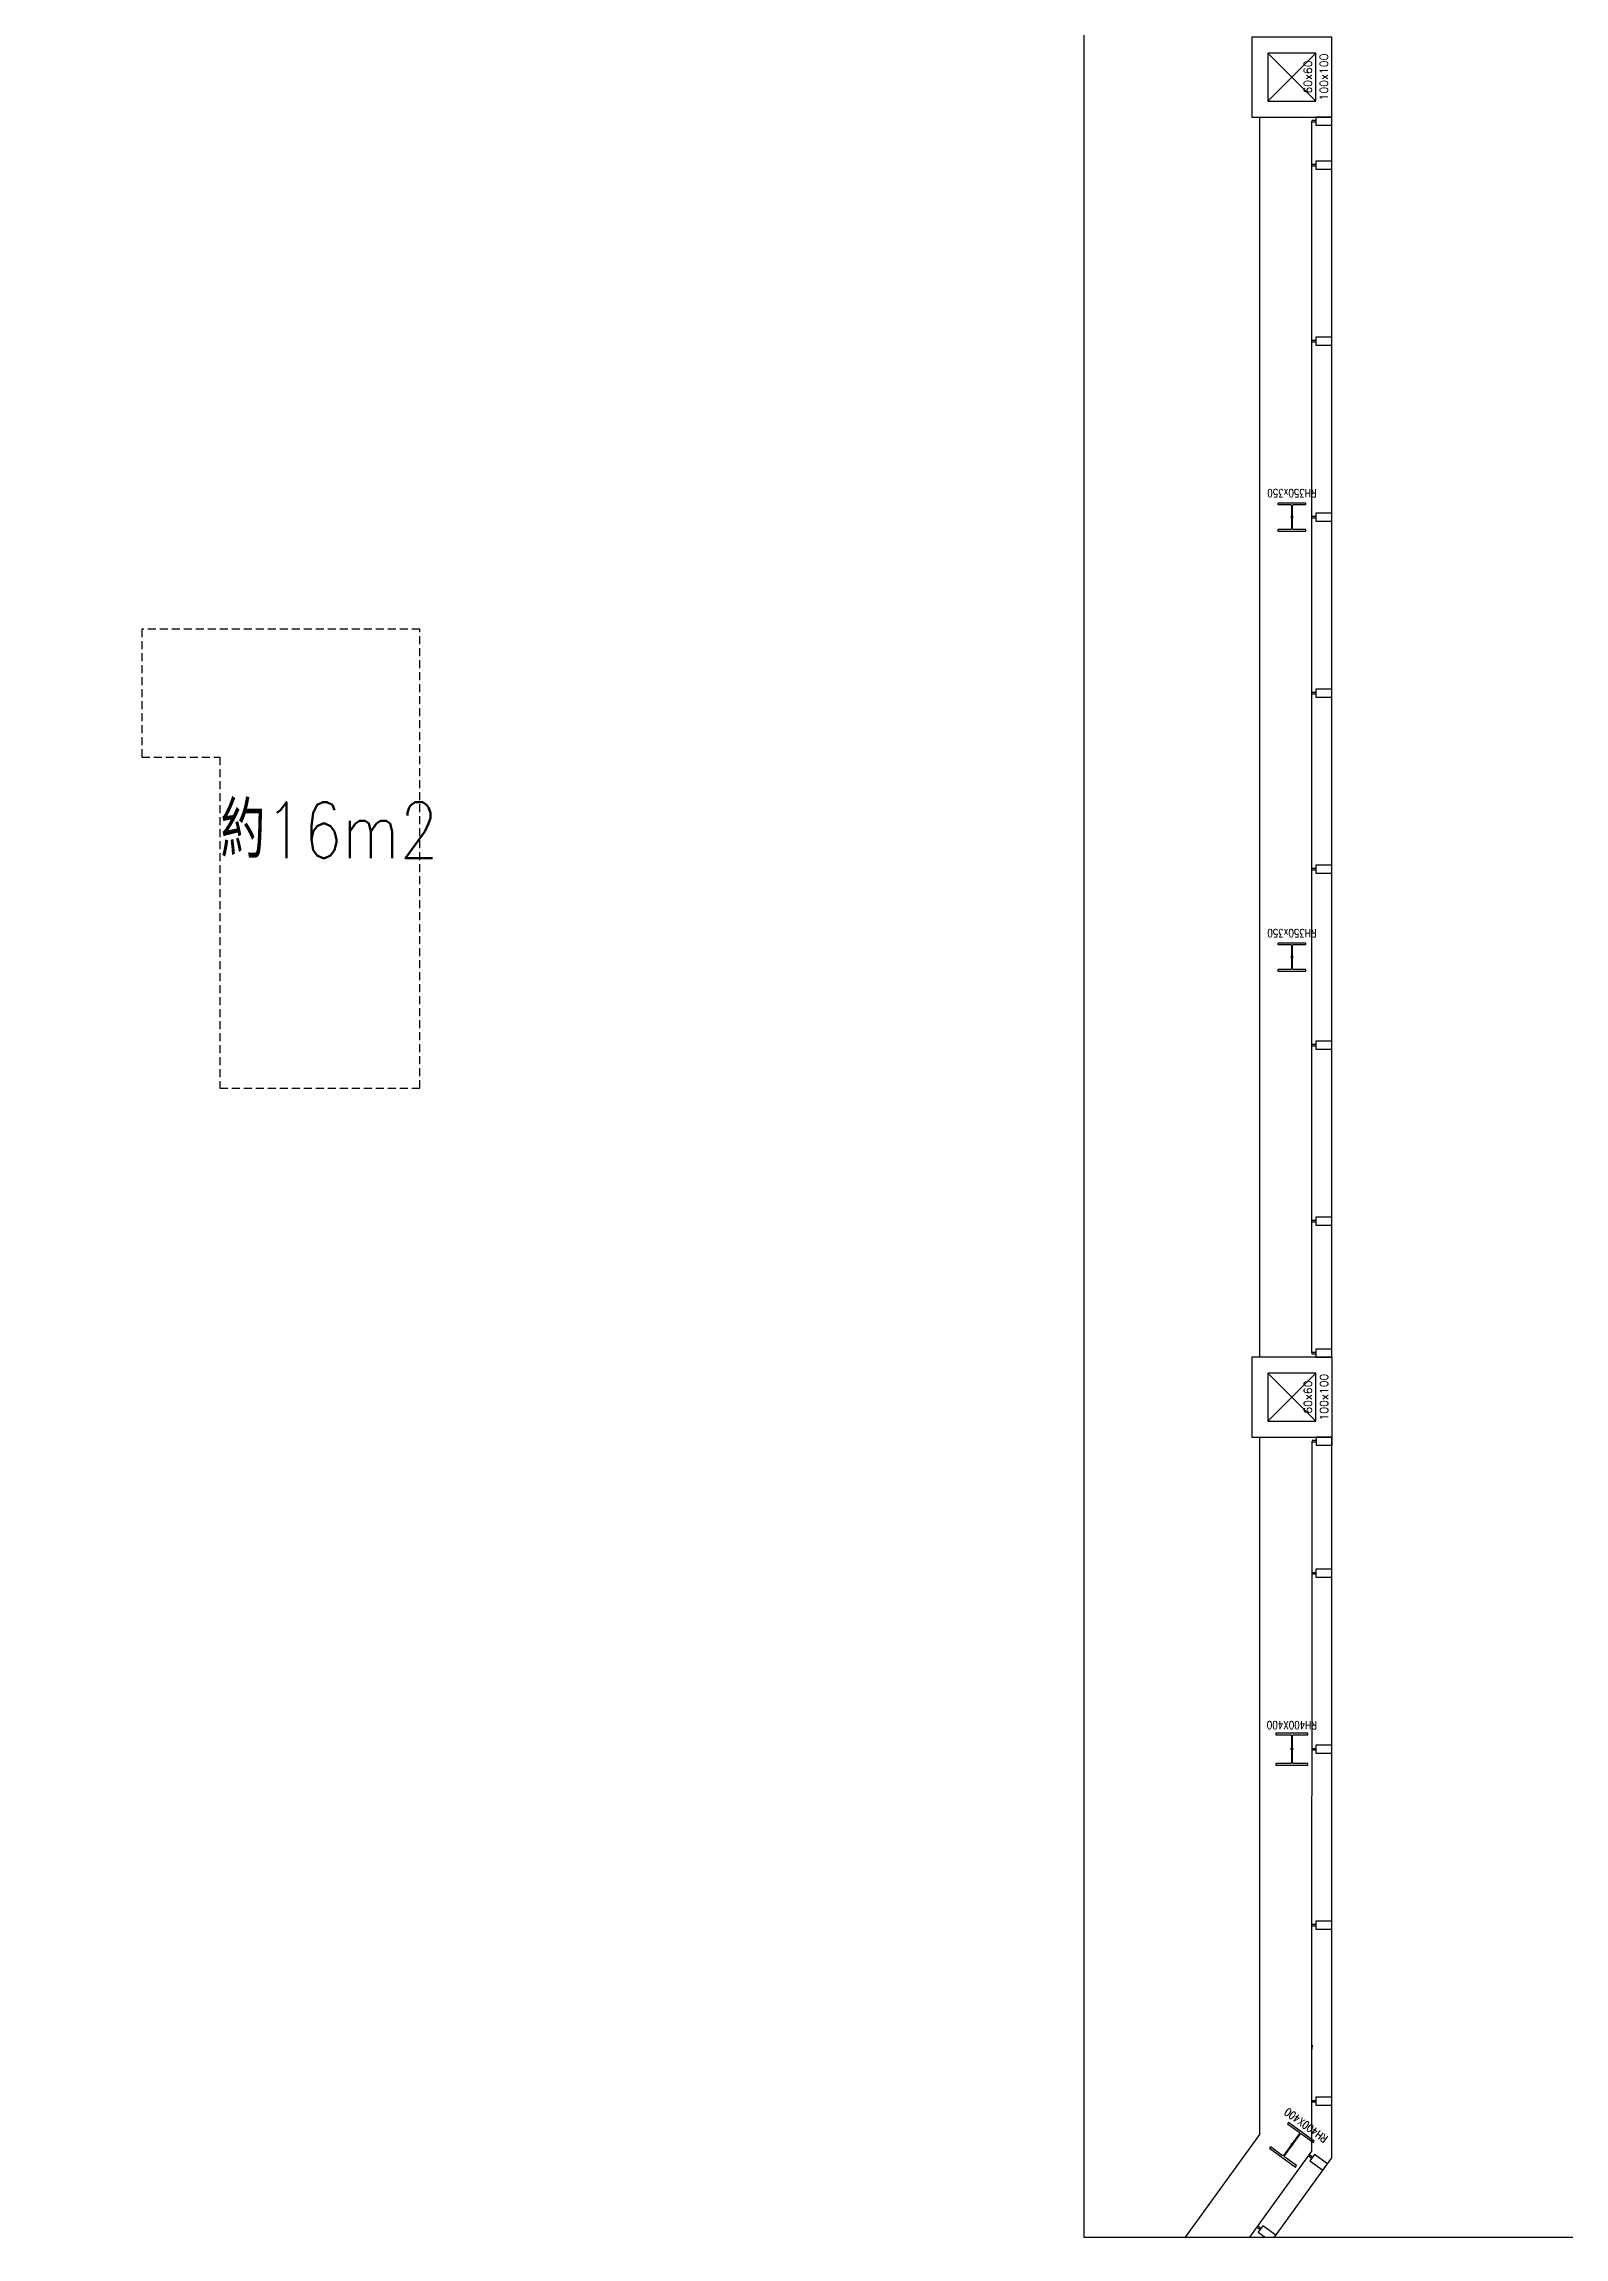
# Model space of a CAD drawing. Extents: x -8100 to 9725, y -5500 to 5149.
# Drawn here: x 5700 to 7600, y -5500 to -2758 of the extents above; entities that cross this region are included whole.
import ezdxf
from ezdxf.enums import TextEntityAlignment as Align
from ezdxf.xclip import XClip

# ---------------------------------------------------------------- set-up
doc = ezdxf.new("R2010")
doc.units = 0
doc.header["$LTSCALE"] = 50
doc.header["$XCLIPFRAME"] = 0
doc.linetypes.add('HIDDEN', pattern=[0.3, 0.2, -0.1])
doc.layers.add('AREA', color=2, linetype='HIDDEN', plot=False)
for name, color, linetype in [('INT', 4, 'Continuous'), ('XFa-20-FF1Stair$0$BLOCK', 7, 'Continuous'), ('XFa-20-FF1Stair$0$RDR1xFa-20$0$4', 4, 'Continuous'), ('XFa-20-FF1Stair$0$RDR1xFa-20$0$8', 8, 'Continuous'), ('XFa-20-FF1Stair$0$RDR1xFa-20$0$COL', 1, 'Continuous'), ('XFa-20-FF1Stair$0$RDR1xFa-20$0$COL-S', 2, 'Continuous'), ('XFa-20-FF1Stair$0$RDR1xFa-20$0$HR', 4, 'Continuous'), ('XFa-20-FF1Stair$0$RDR1xFa-20$0$WIN-S', 4, 'Continuous'), ('XREF', 7, 'Continuous')]:
    doc.layers.add(name, color=color, linetype=linetype)
doc.styles.add('CHINA', font='romans2.shx', dxfattribs={"bigfont": 'chineset.shx'})
doc.styles.add('XFa-20-FF1Stair$0$RDR1xFa-20$0$CHINA', font='simplex.shx', dxfattribs={"width": 0.75, "bigfont": 'chineset.shx'})
doc.styles.add('XFa-20-FF1Stair$0$RDR1xFa-20$0$DIM', font='simplex.shx', dxfattribs={"width": 0.8, "bigfont": 'chineset.shx'})

# ---------------------------------------------------------------- blocks, each defined once
blk = doc.blocks.new('XFa-20-FF1Stair$0$RDR1xFa-20$0$COL-1')
at = {"layer": 'Defpoints'}
for p, q in [((30, 30), (-30, -30)), ((-30, 30), (30, -30))]:
    blk.add_line(p, q, dxfattribs=at)
at = {"layer": 'XFa-20-FF1Stair$0$RDR1xFa-20$0$COL'}
blk.add_lwpolyline([(-50, -50), (50, -50), (50, 50), (-50, 50)], close=True, dxfattribs=at)
at = {"layer": 'XFa-20-FF1Stair$0$RDR1xFa-20$0$COL-S'}
blk.add_lwpolyline([(-30, -30), (30, -30), (30, 30), (-30, 30)], close=True, dxfattribs=at)
at = {"layer": 'Defpoints', "style": 'XFa-20-FF1Stair$0$RDR1xFa-20$0$CHINA'}
for s, p in [('60x60', (0, -20)), ('100x100', (0, -40))]:
    blk.add_text(s, height=10, dxfattribs=at).set_placement(p, align=Align.MIDDLE_CENTER)
blk = doc.blocks.new('XFa-20-FF1Stair$0$RDR1xFa-20$0$purlin')
at = {"layer": 'XFa-20-FF1Stair$0$RDR1xFa-20$0$WIN-S'}
for p, q in [((-1, 0), (-1, -5)), ((1, 0), (1, -5))]:
    blk.add_line(p, q, dxfattribs=at)
blk.add_lwpolyline([(-5, -25), (5, -25), (5, -5), (-5, -5)], close=True, dxfattribs=at)
blk = doc.blocks.new('XFa-20-FF1Stair$0$RDR1xFa-20$0$RH400x400')
at = {"layer": 'Defpoints'}
for p, q in [((-2, -20), (2, -20)), ((0, -22), (0, -18))]:
    blk.add_line(p, q, dxfattribs=at)
at = {"layer": 'XFa-20-FF1Stair$0$RDR1xFa-20$0$COL-S'}
blk.add_lwpolyline([(-20, -40), (20, -40), (20, -37.9), (1.95, -37.9, -0.4142136), (0.65, -36.6), (0.65, -3.4, -0.4142136), (1.95, -2.1), (20, -2.1), (20, 0), (-20, 0), (-20, -2.1), (-1.95, -2.1, -0.4142136), (-0.65, -3.4), (-0.65, -36.6, -0.4142136), (-1.95, -37.9), (-20, -37.9)], format="xyb", close=True, dxfattribs=at)
at = {"layer": 'Defpoints', "style": 'XFa-20-FF1Stair$0$RDR1xFa-20$0$DIM', "width": 0.8}
blk.add_text('RH400X400', height=10, dxfattribs=at).set_placement((0, -50), align=Align.MIDDLE_CENTER)
blk = doc.blocks.new('XFa-20-FF1Stair$0$RDR1xFa-20$0$RH350x350')
at = {"layer": 'Defpoints'}
for p, q in [((-2, 0), (2, 0)), ((0, -2), (0, 2))]:
    blk.add_line(p, q, dxfattribs=at)
at = {"layer": 'XFa-20-FF1Stair$0$RDR1xFa-20$0$COL-S'}
blk.add_lwpolyline([(-17.5, -17.5), (17.5, -17.5), (17.5, -15.6), (1.8, -15.6, -0.414214), (0.6, -14.4), (0.6, 14.4, -0.414214), (1.8, 15.6), (17.5, 15.6), (17.5, 17.5), (-17.5, 17.5), (-17.5, 15.6), (-1.8, 15.6, -0.414214), (-0.6, 14.4), (-0.6, -14.4, -0.414214), (-1.8, -15.6), (-17.5, -15.6)], format="xyb", close=True, dxfattribs=at)
at = {"layer": 'Defpoints', "style": 'XFa-20-FF1Stair$0$RDR1xFa-20$0$DIM', "width": 0.8}
blk.add_text('RH350x350', height=10, dxfattribs=at).set_placement((0, -30), align=Align.MIDDLE_CENTER)
blk = doc.blocks.new('XFa-20-FF1Stair$0$RDR1xFa-20')
at = {"layer": 'XFa-20-FF1Stair$0$RDR1xFa-20$0$4'}
for p, q in [((25322.4, 18849.6), (26578, 19758.3)), ((24535.3, 18280), (25241.3, 18790.9)), ((21850, 18280), (24535.3, 18280))]:
    blk.add_line(p, q, dxfattribs=at)
at = {"layer": 'XFa-20-FF1Stair$0$RDR1xFa-20$0$8'}
for p, q in [((25375.1, 18776.7), (26630.8, 19685.4)), ((24564.4, 18190), (25294.1, 18718)), ((21850, 18190), (24564.4, 18190))]:
    blk.add_line(p, q, dxfattribs=at)
at = {"layer": 'XFa-20-FF1Stair$0$RDR1xFa-20$0$HR'}
blk.add_line((24663.8, 18292.7), (24659.7, 18289.8), dxfattribs=at)
at = {"layer": 'XFa-20-FF1Stair$0$RDR1xFa-20$0$WIN-S'}
for p, q in [((25364.5, 18799.8), (26612.1, 19702.7)), ((24556.3, 18215), (25275.4, 18735.3)), ((21855, 18215), (24556.3, 18215))]:
    blk.add_line(p, q, dxfattribs=at)
at = {"layer": 'XFa-20-FF1Stair$0$RDR1xFa-20$0$COL', "rotation": 35.89191539938172}
for p in [(26642, 19755.2), (25305.3, 18787.8)]:
    blk.add_blockref('XFa-20-FF1Stair$0$RDR1xFa-20$0$COL-1', p, dxfattribs=at)
at = {"layer": 'XFa-20-FF1Stair$0$RDR1xFa-20$0$COL-S'}
for name, p, rotation in [('XFa-20-FF1Stair$0$RDR1xFa-20$0$RH350x350', (26196.4, 19432.7), 125.8919153993988), ('XFa-20-FF1Stair$0$RDR1xFa-20$0$RH350x350', (25750.9, 19110.3), 125.8919153993988), ('XFa-20-FF1Stair$0$RDR1xFa-20$0$RH400x400', (24932.6, 18518.2), 125.8919153993775), ('XFa-20-FF1Stair$0$RDR1xFa-20$0$RH400x400', (24528.3, 18240), 90)]:
    blk.add_blockref(name, p, dxfattribs=dict(at, rotation=rotation))
at = {"layer": 'XFa-20-FF1Stair$0$RDR1xFa-20$0$WIN-S', "rotation": 35.89191539937947}
for p in [(26612.1, 19702.7), (26567.5, 19670.4), (26389.3, 19541.5), (26211.1, 19412.5), (26032.9, 19283.5), (25854.6, 19154.5), (25676.4, 19025.5), (25498.2, 18896.6), (25364.5, 18799.8), (25275.4, 18735.3), (25141.7, 18638.6), (24963.5, 18509.6), (24785.3, 18380.7), (24607, 18251.7)]:
    blk.add_blockref('XFa-20-FF1Stair$0$RDR1xFa-20$0$purlin', p, dxfattribs=at)
at = {"layer": 'XFa-20-FF1Stair$0$RDR1xFa-20$0$WIN-S'}
for p in [(24440, 18215), (24550, 18215)]:
    blk.add_blockref('XFa-20-FF1Stair$0$RDR1xFa-20$0$purlin', p, dxfattribs=at)
blk = doc.blocks.new('XFa-20-FF1Stair')
at = {"layer": 'XFa-20-FF1Stair$0$BLOCK', "rotation": 54.10808460062053}
blk.add_blockref('XFa-20-FF1Stair$0$RDR1xFa-20', (4645.058, -35964.963), dxfattribs=at)

msp = doc.modelspace()

# ---------------------------------------------------------------- linework, layer by layer
at = {"layer": 'AREA', "color": 3}
msp.add_lwpolyline([(5920, -4064), (6170, -4064), (6170, -3490), (5822.5, -3490), (5822.5, -3650), (5920, -3650)], close=True, dxfattribs=at)
at = {"layer": 'Defpoints'}
msp.add_lwpolyline([(7000, -5500), (9500, -5500), (9500, 500), (7000, 500)], close=True, dxfattribs=at)

# ---------------------------------------------------------------- block references
at = {"layer": 'XREF'}
ref = msp.add_blockref('XFa-20-FF1Stair', (3000, 0), dxfattribs=at)
XClip(ref).set_block_clipping_path([(4000, -5500), (6500, 500)])

# ---------------------------------------------------------------- texts
at = {"layer": 'INT', "style": 'CHINA', "width": 0.8}
msp.add_text('約16m2', height=70, dxfattribs=at).set_placement((5920.944, -3741.146), align=Align.MIDDLE_LEFT)

doc.saveas('drawing.dxf')
